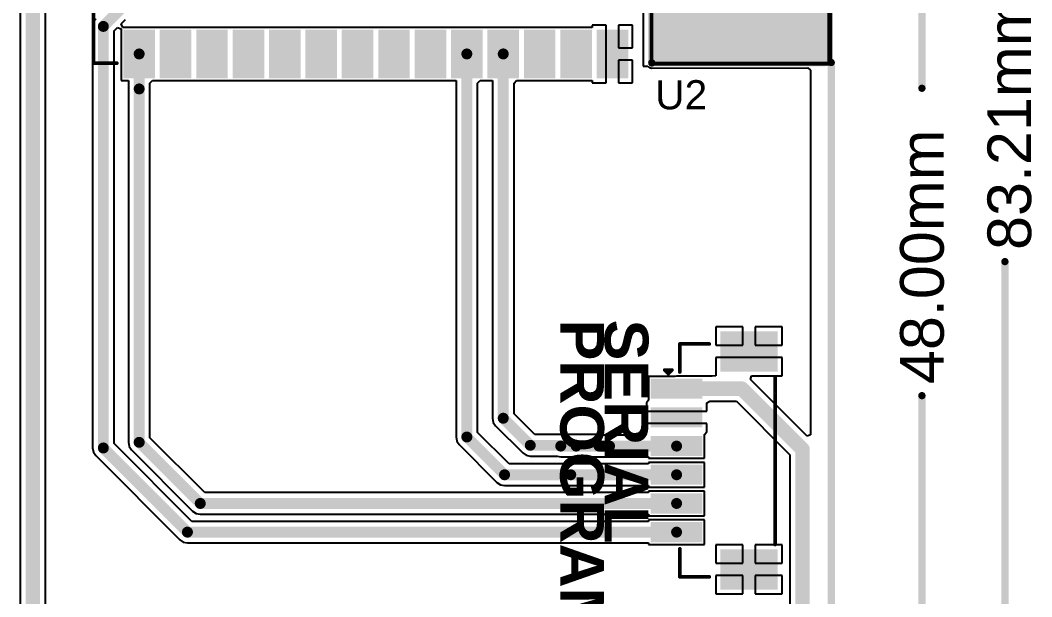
# Model space of a CAD drawing. Header units: inches. Extents: x -5 to 433, y -20 to 71.
# Drawn here: x 56.71 to 91.99, y 11.79 to 31.88 of the extents above; entities that cross this region are included whole.
import ezdxf

# ---------------------------------------------------------------- set-up
doc = ezdxf.new("R2010")
doc.units = ezdxf.units.IN
for name, color, linetype in [('Board Outline', 216, 'Continuous'), ('Deimensions', 6, 'Continuous'), ('Keep-Out Layer', 6, 'Continuous'), ('Multi-Layer', 9, 'Continuous'), ('Top Layer', 1, 'Continuous'), ('Top Overlay', 2, 'Continuous'), ('Top Paste', 8, 'Continuous'), ('Top Solder', 216, 'Continuous')]:
    doc.layers.add(name, color=color, linetype=linetype)
doc.styles.add('Arial', font='', dxfattribs={"height": 0.2})
doc.styles.add('Arial_Bold', font='', dxfattribs={"height": 0.2})
doc.styles.get('Arial').set_extended_font_data('Arial')
doc.styles.get('Arial_Bold').set_extended_font_data('Arial', bold=True)

msp = doc.modelspace()

# ---------------------------------------------------------------- hatches: boundary and pattern name
at = {"layer": 'Keep-Out Layer'}
msp.add_hatch(color=6, dxfattribs=at).paths.add_polyline_path([(78.775, 48.501), (78.775, 30.416), (84.871, 30.416), (84.871, 48.501)])
at = {"layer": 'Top Layer'}
for points in [[(61.308, 31.459), (61.308, 29.959), (60.408, 29.959), (60.408, 31.459)], [(62.578, 31.459), (62.578, 29.959), (61.678, 29.959), (61.678, 31.459)], [(63.848, 31.459), (63.848, 29.959), (62.948, 29.959), (62.948, 31.459)], [(65.118, 31.459), (65.118, 29.959), (64.218, 29.959), (64.218, 31.459)], [(66.388, 31.459), (66.388, 29.959), (65.488, 29.959), (65.488, 31.459)], [(67.658, 31.459), (67.658, 29.959), (66.758, 29.959), (66.758, 31.459)], [(68.928, 31.459), (68.928, 29.959), (68.028, 29.959), (68.028, 31.459)], [(70.198, 31.459), (70.198, 29.959), (69.298, 29.959), (69.298, 31.459)], [(71.468, 31.459), (71.468, 29.959), (70.568, 29.959), (70.568, 31.459)], [(72.738, 31.459), (72.738, 29.959), (71.838, 29.959), (71.838, 31.459)], [(74.008, 31.459), (74.008, 29.959), (73.108, 29.959), (73.108, 31.459)], [(75.278, 31.459), (75.278, 29.959), (74.378, 29.959), (74.378, 31.459)], [(76.548, 31.459), (76.548, 29.959), (75.648, 29.959), (75.648, 31.459)], [(77.818, 31.459), (77.818, 29.959), (76.918, 29.959), (76.918, 31.459)], [(83.03, 20.939), (83.03, 19.739), (81.23, 19.739), (81.23, 20.939)], [(80.405, 19.289), (80.405, 18.789), (78.805, 18.789), (78.805, 19.289)], [(80.405, 18.289), (80.405, 17.789), (78.805, 17.789), (78.805, 18.289)], [(80.405, 17.289), (80.405, 16.789), (78.805, 16.789), (78.805, 17.289)], [(80.405, 16.289), (80.405, 15.789), (78.805, 15.789), (78.805, 16.289)], [(80.405, 15.289), (80.405, 14.789), (78.805, 14.789), (78.805, 15.289)], [(80.405, 14.289), (80.405, 13.789), (78.805, 13.789), (78.805, 14.289)], [(83.03, 13.339), (83.03, 12.139), (81.23, 12.139), (81.23, 13.339)]]:
    msp.add_hatch(color=1, dxfattribs=at).paths.add_polyline_path(points)
at = {"layer": 'Top Paste'}
for points in [[(61.308, 31.459), (61.308, 29.959), (60.408, 29.959), (60.408, 31.459)], [(62.578, 31.459), (62.578, 29.959), (61.678, 29.959), (61.678, 31.459)], [(63.848, 31.459), (63.848, 29.959), (62.948, 29.959), (62.948, 31.459)], [(65.118, 31.459), (65.118, 29.959), (64.218, 29.959), (64.218, 31.459)], [(66.388, 31.459), (66.388, 29.959), (65.488, 29.959), (65.488, 31.459)], [(67.658, 31.459), (67.658, 29.959), (66.758, 29.959), (66.758, 31.459)], [(68.928, 31.459), (68.928, 29.959), (68.028, 29.959), (68.028, 31.459)], [(70.198, 31.459), (70.198, 29.959), (69.298, 29.959), (69.298, 31.459)], [(71.468, 31.459), (71.468, 29.959), (70.568, 29.959), (70.568, 31.459)], [(72.738, 31.459), (72.738, 29.959), (71.838, 29.959), (71.838, 31.459)], [(74.008, 31.459), (74.008, 29.959), (73.108, 29.959), (73.108, 31.459)], [(75.278, 31.459), (75.278, 29.959), (74.378, 29.959), (74.378, 31.459)], [(76.548, 31.459), (76.548, 29.959), (75.648, 29.959), (75.648, 31.459)], [(77.818, 31.459), (77.818, 29.959), (76.918, 29.959), (76.918, 31.459)], [(83.03, 20.939), (83.03, 19.739), (81.23, 19.739), (81.23, 20.939)], [(80.405, 19.289), (80.405, 18.789), (78.805, 18.789), (78.805, 19.289)], [(80.405, 18.289), (80.405, 17.789), (78.805, 17.789), (78.805, 18.289)], [(80.405, 17.289), (80.405, 16.789), (78.805, 16.789), (78.805, 17.289)], [(80.405, 16.289), (80.405, 15.789), (78.805, 15.789), (78.805, 16.289)], [(80.405, 15.289), (80.405, 14.789), (78.805, 14.789), (78.805, 15.289)], [(80.405, 14.289), (80.405, 13.789), (78.805, 13.789), (78.805, 14.289)], [(83.03, 13.339), (83.03, 12.139), (81.23, 12.139), (81.23, 13.339)]]:
    msp.add_hatch(color=8, dxfattribs=at).paths.add_polyline_path(points)
at = {"layer": 'Top Solder'}
for points in [[(61.41, 31.56), (61.41, 29.857), (60.307, 29.857), (60.307, 31.56)], [(62.68, 31.56), (62.68, 29.857), (61.577, 29.857), (61.577, 31.56)], [(63.95, 31.56), (63.95, 29.857), (62.847, 29.857), (62.847, 31.56)], [(65.22, 31.56), (65.22, 29.857), (64.117, 29.857), (64.117, 31.56)], [(66.49, 31.56), (66.49, 29.857), (65.387, 29.857), (65.387, 31.56)], [(67.76, 31.56), (67.76, 29.857), (66.657, 29.857), (66.657, 31.56)], [(69.03, 31.56), (69.03, 29.857), (67.927, 29.857), (67.927, 31.56)], [(70.3, 31.56), (70.3, 29.857), (69.197, 29.857), (69.197, 31.56)], [(71.57, 31.56), (71.57, 29.857), (70.467, 29.857), (70.467, 31.56)], [(72.84, 31.56), (72.84, 29.857), (71.737, 29.857), (71.737, 31.56)], [(74.11, 31.56), (74.11, 29.857), (73.007, 29.857), (73.007, 31.56)], [(75.38, 31.56), (75.38, 29.857), (74.277, 29.857), (74.277, 31.56)], [(76.65, 31.56), (76.65, 29.857), (75.547, 29.857), (75.547, 31.56)], [(77.92, 31.56), (77.92, 29.857), (76.817, 29.857), (76.817, 31.56)], [(83.132, 21.041), (83.132, 19.638), (81.129, 19.638), (81.129, 21.041)], [(80.507, 19.391), (80.507, 18.688), (78.704, 18.688), (78.704, 19.391)], [(80.507, 18.391), (80.507, 17.688), (78.704, 17.688), (78.704, 18.391)], [(80.507, 17.391), (80.507, 16.688), (78.704, 16.688), (78.704, 17.391)], [(80.507, 16.391), (80.507, 15.688), (78.704, 15.688), (78.704, 16.391)], [(80.507, 15.391), (80.507, 14.688), (78.704, 14.688), (78.704, 15.391)], [(80.507, 14.391), (80.507, 13.688), (78.704, 13.688), (78.704, 14.391)], [(83.132, 13.441), (83.132, 12.038), (81.129, 12.038), (81.129, 13.441)]]:
    msp.add_hatch(color=216, dxfattribs=at).paths.add_polyline_path(points)

# ---------------------------------------------------------------- linework, layer by layer
at = {"layer": 'Board Outline'}
for points in [[(78.74, 30.393, 0.254, 0.254, 0), (78.74, 48.533, 0.254, 0.254, 0)], [(78.74, 30.399, 0.254, 0.254, 0), (85, 30.41, 0.254, 0.254, 0)], [(85, 30.41, 0.254, 0.254, 0), (85, 0.544, 0.254, 0.254, 0)]]:
    msp.add_lwpolyline(points, format="xyseb", dxfattribs=at)
for points in [[(78.677, 30.399, 0.127, 0.127, 1), (78.803, 30.399, 0.127, 0.127, 1)], [(78.677, 30.393, 0.127, 0.127, 1), (78.803, 30.393, 0.127, 0.127, 1)], [(84.936, 30.41, 0.127, 0.127, 1), (85.063, 30.41, 0.127, 0.127, 1)], [(84.936, 30.41, 0.127, 0.127, 1), (85.063, 30.41, 0.127, 0.127, 1)]]:
    msp.add_lwpolyline(points, format="xyseb", close=True, dxfattribs=at)
at = {"layer": 'Deimensions'}
for points in [[(88.163, 29.512, 0.254, 0.254, 0), (88.163, 48.544, 0.254, 0.254, 0)], [(91.059, -12.5, 0.254, 0.254, 0), (91.059, 23.47, 0.254, 0.254, 0)], [(88.163, 0.544, 0.254, 0.254, 0), (88.163, 18.796, 0.254, 0.254, 0)]]:
    msp.add_lwpolyline(points, format="xyseb", dxfattribs=at)
for points in [[(88.1, 29.512, 0.127, 0.127, 1), (88.227, 29.512, 0.127, 0.127, 1)], [(90.995, 23.47, 0.127, 0.127, 1), (91.122, 23.47, 0.127, 0.127, 1)], [(88.1, 18.796, 0.127, 0.127, 1), (88.227, 18.796, 0.127, 0.127, 1)]]:
    msp.add_lwpolyline(points, format="xyseb", close=True, dxfattribs=at)
at = {"layer": 'Multi-Layer'}
for p, q in [((78.74, 30.397), (78.74, 48.533)), ((85, 48.544), (85, 30.411)), ((85, 30.411), (78.74, 30.397))]:
    msp.add_line(p, q, dxfattribs=at)
at = {"layer": 'Top Layer'}
for p, q in [((78.435, 49.022), (78.435, 30.277)), ((56.71, 45.06), (56.71, 0.884)), ((57.59, 0.701), (57.59, 44.877)), ((59.261, 31.812), (59.233, 31.669)), ((59.343, 31.934), (59.261, 31.812)), ((60.234, 31.763), (60.379, 31.908)), ((60.287, 31.636), (60.234, 31.763)), ((59.233, 31.669), (59.233, 16.973)), ((59.984, 31.513), (60.104, 31.633)), ((59.984, 17.128), (59.984, 31.513)), ((60.104, 31.633), (60.231, 31.58)), ((60.231, 31.58), (60.231, 29.781)), ((61.374, 31.636), (60.287, 31.636)), ((61.501, 31.636), (61.374, 31.636)), ((61.613, 31.636), (61.501, 31.636)), ((62.644, 31.636), (61.613, 31.636)), ((62.771, 31.636), (62.644, 31.636)), ((62.883, 31.636), (62.771, 31.636)), ((63.914, 31.636), (62.883, 31.636)), ((64.041, 31.636), (63.914, 31.636)), ((64.153, 31.636), (64.041, 31.636)), ((65.184, 31.636), (64.153, 31.636)), ((65.311, 31.636), (65.184, 31.636)), ((65.423, 31.636), (65.311, 31.636)), ((66.454, 31.636), (65.423, 31.636)), ((66.581, 31.636), (66.454, 31.636)), ((66.693, 31.636), (66.581, 31.636)), ((67.724, 31.636), (66.693, 31.636)), ((67.851, 31.636), (67.724, 31.636)), ((67.963, 31.636), (67.851, 31.636)), ((68.994, 31.636), (67.963, 31.636)), ((69.121, 31.636), (68.994, 31.636)), ((69.233, 31.636), (69.121, 31.636)), ((70.264, 31.636), (69.233, 31.636)), ((70.391, 31.636), (70.264, 31.636)), ((70.503, 31.636), (70.391, 31.636)), ((71.534, 31.636), (70.503, 31.636)), ((71.661, 31.636), (71.534, 31.636)), ((71.773, 31.636), (71.661, 31.636)), ((72.804, 31.636), (71.773, 31.636)), ((72.931, 31.636), (72.804, 31.636)), ((73.043, 31.636), (72.931, 31.636)), ((74.074, 31.636), (73.043, 31.636)), ((74.201, 31.636), (74.074, 31.636)), ((74.313, 31.636), (74.201, 31.636)), ((75.344, 31.636), (74.313, 31.636)), ((75.471, 31.636), (75.344, 31.636)), ((75.583, 31.636), (75.471, 31.636)), ((76.664, 31.636), (75.583, 31.636)), ((77.152, 31.713), (76.664, 31.713)), ((76.664, 31.713), (76.664, 31.636)), ((77.152, 30.709), (77.152, 31.713)), ((78.072, 31.713), (77.584, 31.713)), ((77.584, 31.713), (77.584, 30.924)), ((78.072, 30.924), (78.072, 31.713)), ((77.152, 29.705), (77.152, 30.709)), ((77.584, 30.924), (78.072, 30.924)), ((78.072, 30.493), (77.584, 30.493)), ((77.584, 30.493), (77.584, 29.705)), ((78.072, 29.705), (78.072, 30.493)), ((78.435, 30.277), (78.607, 30.277)), ((78.607, 30.277), (78.612, 30.269)), ((78.612, 30.269), (78.612, 30.269)), ((78.612, 30.269), (78.612, 30.269)), ((78.612, 30.269), (78.641, 30.249)), ((78.641, 30.249), (78.671, 30.23)), ((78.671, 30.23), (78.671, 30.23)), ((78.671, 30.23), (78.671, 30.229)), ((78.671, 30.229), (78.705, 30.223)), ((78.705, 30.223), (78.74, 30.216)), ((78.74, 30.216), (84.186, 30.228)), ((78.74, 30.216), (78.74, 30.216)), ((78.74, 30.216), (78.74, 30.216)), ((84.186, 30.228), (84.276, 30.138)), ((84.276, 30.138), (84.276, 17.432)), ((60.231, 29.781), (60.483, 29.781)), ((60.483, 29.781), (60.483, 29.489)), ((61.234, 29.691), (61.324, 29.781)), ((61.234, 29.489), (61.234, 29.691)), ((61.324, 29.781), (61.486, 29.781)), ((61.486, 29.781), (61.613, 29.781)), ((61.613, 29.781), (62.644, 29.781)), ((62.644, 29.781), (62.756, 29.781)), ((62.756, 29.781), (62.883, 29.781)), ((62.883, 29.781), (63.914, 29.781)), ((63.914, 29.781), (64.026, 29.781)), ((64.026, 29.781), (64.153, 29.781)), ((64.153, 29.781), (65.184, 29.781)), ((65.184, 29.781), (65.296, 29.781)), ((65.296, 29.781), (65.423, 29.781)), ((65.423, 29.781), (66.454, 29.781)), ((66.454, 29.781), (66.566, 29.781)), ((66.566, 29.781), (66.693, 29.781)), ((66.693, 29.781), (67.724, 29.781)), ((67.724, 29.781), (67.836, 29.781)), ((67.836, 29.781), (67.963, 29.781)), ((67.963, 29.781), (68.994, 29.781)), ((68.994, 29.781), (69.106, 29.781)), ((69.106, 29.781), (69.233, 29.781)), ((69.233, 29.781), (70.264, 29.781)), ((70.264, 29.781), (70.376, 29.781)), ((70.376, 29.781), (70.503, 29.781)), ((70.503, 29.781), (71.534, 29.781)), ((71.534, 29.781), (71.646, 29.781)), ((71.646, 29.781), (71.773, 29.781)), ((71.773, 29.781), (71.913, 29.781)), ((71.913, 29.781), (71.913, 17.356)), ((72.664, 29.691), (72.754, 29.781)), ((72.664, 17.511), (72.664, 29.691)), ((72.754, 29.781), (72.916, 29.781)), ((72.916, 29.781), (73.043, 29.781)), ((73.043, 29.781), (73.183, 29.781)), ((73.183, 29.781), (73.183, 18.009)), ((73.934, 29.691), (74.024, 29.781)), ((73.934, 18.164), (73.934, 29.691)), ((74.024, 29.781), (74.186, 29.781)), ((74.186, 29.781), (74.313, 29.781)), ((74.313, 29.781), (75.344, 29.781)), ((75.344, 29.781), (75.456, 29.781)), ((75.456, 29.781), (75.583, 29.781)), ((75.583, 29.781), (76.664, 29.781)), ((76.664, 29.781), (76.664, 29.705)), ((76.664, 29.705), (77.152, 29.705)), ((77.584, 29.705), (78.072, 29.705)), ((60.483, 29.489), (60.483, 17.17)), ((61.234, 17.326), (61.234, 29.489)), ((81.914, 21.193), (80.976, 21.193)), ((80.976, 21.193), (80.976, 20.555)), ((81.914, 20.555), (81.914, 21.193)), ((83.284, 21.193), (82.346, 21.193)), ((82.346, 21.193), (82.346, 20.555)), ((83.284, 20.555), (83.284, 21.193)), ((80.976, 20.555), (81.914, 20.555)), ((82.346, 20.555), (83.284, 20.555)), ((82.13, 20.124), (80.976, 20.124)), ((80.976, 20.124), (80.976, 19.485)), ((83.284, 20.124), (82.13, 20.124)), ((83.284, 19.485), (83.284, 20.124)), ((79.543, 19.467), (78.627, 19.467)), ((78.627, 19.467), (78.627, 18.639)), ((79.605, 19.48), (79.543, 19.467)), ((80.852, 19.48), (79.605, 19.48)), ((80.976, 19.485), (80.852, 19.48)), ((82.18, 19.358), (82.218, 19.485)), ((82.218, 19.485), (83.284, 19.485)), ((82.191, 19.351), (82.18, 19.358)), ((84.159, 17.383), (82.191, 19.351)), ((78.627, 18.639), (78.551, 18.543)), ((78.551, 18.543), (78.551, 18.516)), ((78.551, 18.516), (78.551, 18.255)), ((80.659, 18.543), (80.763, 18.599)), ((80.659, 18.472), (80.659, 18.543)), ((80.659, 18.255), (80.659, 18.472)), ((80.763, 18.599), (81.698, 18.599)), ((81.698, 18.599), (83.558, 16.739)), ((73.183, 18.009), (73.211, 17.865)), ((74.658, 17.44), (73.934, 18.164)), ((78.551, 18.255), (79.605, 18.255)), ((79.605, 18.255), (80.659, 18.255)), ((73.211, 17.865), (73.293, 17.743)), ((73.293, 17.743), (74.237, 16.799)), ((79.605, 17.824), (78.551, 17.824)), ((78.551, 17.824), (78.551, 17.563)), ((80.659, 17.824), (79.605, 17.824)), ((80.659, 17.563), (80.659, 17.824)), ((63.145, 15.415), (61.234, 17.326)), ((71.913, 17.356), (71.941, 17.212)), ((73.76, 16.415), (72.664, 17.511)), ((76.899, 17.44), (74.658, 17.44)), ((77.027, 17.415), (76.899, 17.44)), ((78.535, 17.415), (77.027, 17.415)), ((78.551, 17.535), (78.535, 17.415)), ((78.551, 17.563), (78.551, 17.535)), ((80.583, 17.44), (80.659, 17.535)), ((80.583, 16.612), (80.583, 17.44)), ((80.659, 17.535), (80.659, 17.563)), ((84.276, 17.432), (84.159, 17.383)), ((59.233, 16.973), (59.261, 16.829)), ((62.697, 14.415), (59.984, 17.128)), ((60.483, 17.17), (60.511, 17.027)), ((60.511, 17.027), (60.593, 16.905)), ((71.941, 17.212), (72.023, 17.09)), ((72.023, 17.09), (73.339, 15.774)), ((59.261, 16.829), (59.343, 16.707)), ((59.343, 16.707), (62.276, 13.774)), ((60.593, 16.905), (62.724, 14.774)), ((74.237, 16.799), (74.359, 16.718)), ((74.359, 16.718), (74.502, 16.689)), ((74.502, 16.689), (75.437, 16.689)), ((75.437, 16.689), (75.565, 16.664)), ((75.565, 16.664), (78.627, 16.664)), ((78.627, 16.664), (78.627, 16.612)), ((78.627, 16.612), (80.583, 16.612)), ((83.558, 16.739), (83.558, 10.044)), ((78.627, 16.415), (73.76, 16.415)), ((80.583, 16.467), (78.627, 16.467)), ((78.627, 16.467), (78.627, 16.415)), ((80.583, 15.612), (80.583, 16.467)), ((73.339, 15.774), (73.461, 15.692)), ((73.461, 15.692), (73.605, 15.664)), ((73.605, 15.664), (78.627, 15.664)), ((78.627, 15.664), (78.627, 15.612)), ((78.627, 15.612), (80.583, 15.612)), ((78.627, 15.415), (63.145, 15.415)), ((80.583, 15.467), (78.627, 15.467)), ((78.627, 15.467), (78.627, 15.415)), ((80.583, 14.612), (80.583, 15.467)), ((62.724, 14.774), (62.846, 14.692)), ((62.846, 14.692), (62.989, 14.664)), ((62.989, 14.664), (78.627, 14.664)), ((78.627, 14.664), (78.627, 14.612)), ((78.627, 14.612), (80.583, 14.612)), ((80.583, 14.467), (78.627, 14.467)), ((78.627, 14.467), (78.627, 14.415)), ((80.583, 13.612), (80.583, 14.467)), ((78.627, 14.415), (62.697, 14.415)), ((62.276, 13.774), (62.398, 13.692)), ((62.398, 13.692), (62.542, 13.664)), ((62.542, 13.664), (78.627, 13.664)), ((78.627, 13.664), (78.627, 13.612)), ((78.627, 13.612), (80.583, 13.612)), ((81.914, 13.593), (80.976, 13.593)), ((80.976, 13.593), (80.976, 12.955)), ((81.914, 12.955), (81.914, 13.593)), ((83.284, 13.593), (82.346, 13.593)), ((82.346, 13.593), (82.346, 12.955)), ((83.284, 12.955), (83.284, 13.593)), ((80.976, 12.955), (81.914, 12.955)), ((82.346, 12.955), (83.284, 12.955)), ((81.914, 12.524), (80.976, 12.524)), ((80.976, 12.524), (80.976, 11.885)), ((81.914, 11.885), (81.914, 12.524)), ((83.284, 12.524), (82.346, 12.524)), ((82.346, 12.524), (82.346, 11.885)), ((83.284, 11.885), (83.284, 12.524)), ((80.976, 11.885), (81.914, 11.885)), ((82.346, 11.885), (83.284, 11.885))]:
    msp.add_line(p, q, dxfattribs=at)
for points in [[(57.15, 0.701, 0.508, 0.508, 0), (57.15, 45.06, 0.508, 0.508, 0)], [(59.608, 31.669, 0.381, 0.381, 0), (60.223, 32.283, 0.381, 0.381, 0)], [(59.608, 16.973, 0.381, 0.381, 0), (59.608, 31.669, 0.381, 0.381, 0)], [(60.858, 29.489, 0.381, 0.381, 0), (60.858, 30.709, 0.381, 0.381, 0)], [(72.288, 17.356, 0.381, 0.381, 0), (72.288, 30.709, 0.381, 0.381, 0)], [(73.558, 18.009, 0.381, 0.381, 0), (73.558, 30.709, 0.381, 0.381, 0)], [(60.858, 17.17, 0.381, 0.381, 0), (60.858, 29.489, 0.381, 0.381, 0)], [(79.605, 19.039, 0.508, 0.508, 0), (81.88, 19.039, 0.508, 0.508, 0)], [(81.88, 19.039, 0.508, 0.508, 0), (83.998, 16.922, 0.508, 0.508, 0)], [(73.558, 18.009, 0.381, 0.381, 0), (74.502, 17.065, 0.381, 0.381, 0)], [(60.858, 17.17, 0.381, 0.381, 0), (62.989, 15.039, 0.381, 0.381, 0)], [(72.288, 17.356, 0.381, 0.381, 0), (73.605, 16.039, 0.381, 0.381, 0)], [(59.608, 16.973, 0.381, 0.381, 0), (62.542, 14.039, 0.381, 0.381, 0)], [(74.502, 17.065, 0.381, 0.381, 0), (76.899, 17.065, 0.381, 0.381, 0)], [(75.565, 17.039, 0.381, 0.381, 0), (76.102, 17.039, 0.381, 0.381, 0)], [(76.102, 17.039, 0.381, 0.381, 0), (76.899, 17.039, 0.381, 0.381, 0)], [(76.899, 17.039, 0.381, 0.381, 0), (77.267, 17.039, 0.381, 0.381, 0)], [(77.267, 17.039, 0.381, 0.381, 0), (79.605, 17.039, 0.381, 0.381, 0)], [(83.998, 9.861, 0.508, 0.508, 0), (83.998, 16.922, 0.508, 0.508, 0)], [(73.605, 16.039, 0.381, 0.381, 0), (75.913, 16.039, 0.381, 0.381, 0)], [(75.913, 16.039, 0.381, 0.381, 0), (79.605, 16.039, 0.381, 0.381, 0)], [(62.989, 15.039, 0.381, 0.381, 0), (79.605, 15.039, 0.381, 0.381, 0)], [(62.542, 14.039, 0.381, 0.381, 0), (79.605, 14.039, 0.381, 0.381, 0)]]:
    msp.add_lwpolyline(points, format="xyseb", dxfattribs=at)
for points in [[(59.513, 31.669, 0.191, 0.191, 1), (59.704, 31.669, 0.191, 0.191, 1)], [(59.513, 31.669, 0.191, 0.191, 1), (59.704, 31.669, 0.191, 0.191, 1)], [(60.763, 30.709, 0.191, 0.191, 1), (60.954, 30.709, 0.191, 0.191, 1)], [(72.193, 30.709, 0.191, 0.191, 1), (72.384, 30.709, 0.191, 0.191, 1)], [(73.463, 30.709, 0.191, 0.191, 1), (73.654, 30.709, 0.191, 0.191, 1)], [(60.763, 29.489, 0.191, 0.191, 1), (60.954, 29.489, 0.191, 0.191, 1)], [(60.763, 29.489, 0.191, 0.191, 1), (60.954, 29.489, 0.191, 0.191, 1)], [(79.478, 19.039, 0.254, 0.254, 1), (79.732, 19.039, 0.254, 0.254, 1)], [(81.753, 19.039, 0.254, 0.254, 1), (82.007, 19.039, 0.254, 0.254, 1)], [(81.753, 19.039, 0.254, 0.254, 1), (82.007, 19.039, 0.254, 0.254, 1)], [(73.463, 18.009, 0.191, 0.191, 1), (73.654, 18.009, 0.191, 0.191, 1)], [(73.463, 18.009, 0.191, 0.191, 1), (73.654, 18.009, 0.191, 0.191, 1)], [(60.763, 17.17, 0.191, 0.191, 1), (60.954, 17.17, 0.191, 0.191, 1)], [(60.763, 17.17, 0.191, 0.191, 1), (60.954, 17.17, 0.191, 0.191, 1)], [(72.193, 17.356, 0.191, 0.191, 1), (72.384, 17.356, 0.191, 0.191, 1)], [(72.193, 17.356, 0.191, 0.191, 1), (72.384, 17.356, 0.191, 0.191, 1)], [(59.513, 16.973, 0.191, 0.191, 1), (59.704, 16.973, 0.191, 0.191, 1)], [(59.513, 16.973, 0.191, 0.191, 1), (59.704, 16.973, 0.191, 0.191, 1)], [(74.407, 17.065, 0.191, 0.191, 1), (74.597, 17.065, 0.191, 0.191, 1)], [(74.407, 17.065, 0.191, 0.191, 1), (74.597, 17.065, 0.191, 0.191, 1)], [(75.47, 17.039, 0.191, 0.191, 1), (75.66, 17.039, 0.191, 0.191, 1)], [(76.007, 17.039, 0.191, 0.191, 1), (76.198, 17.039, 0.191, 0.191, 1)], [(76.007, 17.039, 0.191, 0.191, 1), (76.198, 17.039, 0.191, 0.191, 1)], [(76.804, 17.065, 0.191, 0.191, 1), (76.994, 17.065, 0.191, 0.191, 1)], [(76.804, 17.039, 0.191, 0.191, 1), (76.994, 17.039, 0.191, 0.191, 1)], [(76.804, 17.039, 0.191, 0.191, 1), (76.994, 17.039, 0.191, 0.191, 1)], [(77.172, 17.039, 0.191, 0.191, 1), (77.362, 17.039, 0.191, 0.191, 1)], [(77.172, 17.039, 0.191, 0.191, 1), (77.362, 17.039, 0.191, 0.191, 1)], [(79.51, 17.039, 0.191, 0.191, 1), (79.7, 17.039, 0.191, 0.191, 1)], [(83.871, 16.922, 0.254, 0.254, 1), (84.125, 16.922, 0.254, 0.254, 1)], [(83.871, 16.922, 0.254, 0.254, 1), (84.125, 16.922, 0.254, 0.254, 1)], [(73.509, 16.039, 0.191, 0.191, 1), (73.7, 16.039, 0.191, 0.191, 1)], [(73.509, 16.039, 0.191, 0.191, 1), (73.7, 16.039, 0.191, 0.191, 1)], [(75.817, 16.039, 0.191, 0.191, 1), (76.008, 16.039, 0.191, 0.191, 1)], [(75.817, 16.039, 0.191, 0.191, 1), (76.008, 16.039, 0.191, 0.191, 1)], [(79.51, 16.039, 0.191, 0.191, 1), (79.7, 16.039, 0.191, 0.191, 1)], [(62.894, 15.039, 0.191, 0.191, 1), (63.085, 15.039, 0.191, 0.191, 1)], [(62.894, 15.039, 0.191, 0.191, 1), (63.085, 15.039, 0.191, 0.191, 1)], [(79.51, 15.039, 0.191, 0.191, 1), (79.7, 15.039, 0.191, 0.191, 1)], [(62.446, 14.039, 0.191, 0.191, 1), (62.637, 14.039, 0.191, 0.191, 1)], [(62.446, 14.039, 0.191, 0.191, 1), (62.637, 14.039, 0.191, 0.191, 1)], [(79.51, 14.039, 0.191, 0.191, 1), (79.7, 14.039, 0.191, 0.191, 1)]]:
    msp.add_lwpolyline(points, format="xyseb", close=True, dxfattribs=at)
at = {"layer": 'Top Overlay'}
for points in [[(78.732, 48.554, 0.127, 0.127, 0), (78.732, 30.373, 0.127, 0.127, 0)], [(84.922, 48.554, 0.127, 0.127, 0), (84.922, 30.368, 0.127, 0.127, 0)], [(59.266, 30.387, 0.127, 0.127, 0), (59.266, 32.876, 0.127, 0.127, 0)], [(59.266, 30.387, 0.127, 0.127, 0), (60.079, 30.387, 0.127, 0.127, 0)], [(78.732, 30.368, 0.127, 0.127, 0), (84.922, 30.368, 0.127, 0.127, 0)], [(79.718, 19.62, 0.127, 0.127, 0), (79.718, 20.599, 0.127, 0.127, 0)], [(79.718, 20.599, 0.127, 0.127, 0), (80.747, 20.599, 0.127, 0.127, 0)], [(79.191, 19.689, 0.127, 0.127, 0), (79.445, 19.689, 0.127, 0.127, 0)], [(79.191, 19.689, 0.127, 0.127, 0), (79.318, 19.562, 0.127, 0.127, 0)], [(79.318, 19.562, 0.127, 0.127, 0), (79.445, 19.689, 0.127, 0.127, 0)], [(83.041, 13.607, 0.127, 0.127, 0), (83.041, 19.424, 0.127, 0.127, 0)], [(79.718, 12.48, 0.127, 0.127, 0), (79.718, 13.459, 0.127, 0.127, 0)], [(79.718, 12.48, 0.127, 0.127, 0), (80.747, 12.48, 0.127, 0.127, 0)]]:
    msp.add_lwpolyline(points, format="xyseb", dxfattribs=at)
for points in [[(59.234, 30.387, 0.0635, 0.0635, 1), (59.298, 30.387, 0.0635, 0.0635, 1)], [(59.234, 30.387, 0.0635, 0.0635, 1), (59.298, 30.387, 0.0635, 0.0635, 1)], [(60.047, 30.387, 0.0635, 0.0635, 1), (60.111, 30.387, 0.0635, 0.0635, 1)], [(78.701, 30.373, 0.0635, 0.0635, 1), (78.764, 30.373, 0.0635, 0.0635, 1)], [(78.701, 30.368, 0.0635, 0.0635, 1), (78.764, 30.368, 0.0635, 0.0635, 1)], [(84.891, 30.368, 0.0635, 0.0635, 1), (84.954, 30.368, 0.0635, 0.0635, 1)], [(84.891, 30.368, 0.0635, 0.0635, 1), (84.954, 30.368, 0.0635, 0.0635, 1)], [(79.686, 20.599, 0.0635, 0.0635, 1), (79.749, 20.599, 0.0635, 0.0635, 1)], [(79.686, 20.599, 0.0635, 0.0635, 1), (79.749, 20.599, 0.0635, 0.0635, 1)], [(80.716, 20.599, 0.0635, 0.0635, 1), (80.779, 20.599, 0.0635, 0.0635, 1)], [(79.16, 19.689, 0.0635, 0.0635, 1), (79.223, 19.689, 0.0635, 0.0635, 1)], [(79.16, 19.689, 0.0635, 0.0635, 1), (79.223, 19.689, 0.0635, 0.0635, 1)], [(79.287, 19.562, 0.0635, 0.0635, 1), (79.35, 19.562, 0.0635, 0.0635, 1)], [(79.287, 19.562, 0.0635, 0.0635, 1), (79.35, 19.562, 0.0635, 0.0635, 1)], [(79.414, 19.689, 0.0635, 0.0635, 1), (79.477, 19.689, 0.0635, 0.0635, 1)], [(79.414, 19.689, 0.0635, 0.0635, 1), (79.477, 19.689, 0.0635, 0.0635, 1)], [(79.686, 19.62, 0.0635, 0.0635, 1), (79.749, 19.62, 0.0635, 0.0635, 1)], [(83.009, 19.424, 0.0635, 0.0635, 1), (83.073, 19.424, 0.0635, 0.0635, 1)], [(79.686, 13.459, 0.0635, 0.0635, 1), (79.749, 13.459, 0.0635, 0.0635, 1)], [(83.009, 13.607, 0.0635, 0.0635, 1), (83.073, 13.607, 0.0635, 0.0635, 1)], [(79.686, 12.48, 0.0635, 0.0635, 1), (79.749, 12.48, 0.0635, 0.0635, 1)], [(79.686, 12.48, 0.0635, 0.0635, 1), (79.749, 12.48, 0.0635, 0.0635, 1)], [(80.716, 12.48, 0.0635, 0.0635, 1), (80.779, 12.48, 0.0635, 0.0635, 1)]]:
    msp.add_lwpolyline(points, format="xyseb", close=True, dxfattribs=at)

# ---------------------------------------------------------------- texts
at = {"layer": 'Deimensions', "style": 'Arial'}
for s, p in [('83.21mm', (91.973, 23.876)), ('48.00mm', (88.925, 19.202))]:
    msp.add_text(s, height=1.524, rotation=90, dxfattribs=at).set_placement(p)
at = {"layer": 'Top Overlay', "style": 'Arial'}
msp.add_text('U2', height=1.016, dxfattribs=at).set_placement((78.859, 28.778))
at = {"layer": 'Top Overlay', "style": 'Arial_Bold'}
for s, p in [('PROGRAMING', (75.548, 21.447)), ('SERIAL', (77.097, 21.447))]:
    msp.add_text(s, height=1.524, rotation=270, dxfattribs=at).set_placement(p)

doc.saveas('drawing.dxf')
